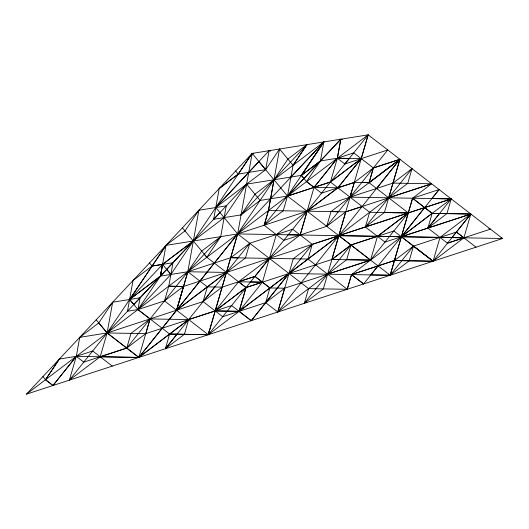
<?xml version="1.0" encoding="UTF-8"?>
<svg xmlns="http://www.w3.org/2000/svg" width="529" height="529" viewBox="0 0 529 529"><rect width="100%" height="100%" fill="white"/><g stroke="black" fill="none" stroke-linecap="round" stroke-linejoin="round"><path stroke-width="0.79" d="M127.482 311.231L137.943 309.564L164.479 300.895L208.281 334.712L26.45 394.178L137.943 309.564L160.432 276.118L162.548 264.381L224.131 217.604L246.613 184.138L301.385 175.383L320.448 160.935L340.788 139.226L342.408 139.411M112.3 366.108L92.694 350.991L76.302 356.354L52.979 385.502L45.494 379.729L59.38 359.052L76.308 356.348L138.829 357.432L169.63 334.044L208.281 334.712L169.637 334.044L137.957 309.564L133.777 304.525L160.426 276.118L166 245.383L79.727 337.343L76.302 356.354L69.372 380.146L100.186 356.764L126.715 348.089L145.779 333.634L215.177 310.907L203.063 301.57L107.136 332.959L79.727 337.343L26.45 394.178M69.372 380.146L107.109 332.966L166 245.383L129.592 299.52L112.664 302.211L107.116 332.972L100.186 356.764L138.829 357.432L188.674 319.595L150.064 318.921L131.02 333.376L126.729 348.082L83.787 362.127L76.295 356.354L52.979 385.502L45.494 379.723L42.915 376.615M127.502 311.244L133.017 280.496L152.061 266.054L173.003 262.701L168.777 286.196L164.479 300.895L183.51 286.46L199.916 281.097L187.808 271.747L160.419 276.118L129.618 299.493L133.784 304.532L129.618 299.5L162.568 264.381L193.349 240.993L252.128 153.39L165.947 245.363L237.68 233.924L138.856 357.439L107.109 332.966L96.192 319.774M150.057 318.908L137.95 309.571L140.066 297.82L129.618 299.493L160.446 276.125L162.548 264.381L152.101 266.054L149.482 262.939M220.705 236.615L226.253 205.854L198.871 210.231L187.815 271.747L176.58 310.252L226.412 272.422L249.748 243.267L292.696 229.222L312.295 244.345L451.224 198.897L446.939 213.617L427.915 228.065L384.967 242.11L365.354 226.981L369.645 212.268L330.42 182.022L361.228 158.647L368.171 134.829L502.55 238.5L208.307 334.725L226.438 272.409L225.837 273.916M176.567 310.252L237.607 233.924L287.888 159.084L306.932 144.629L241.065 214.906L213.67 219.277L219.218 188.516L238.248 174.074L235.669 170.953M208.247 334.692L237.607 233.924L392.974 183.1L431.618 183.768L345.761 211.858L326.717 226.313L283.782 240.364L264.176 225.242L283.213 210.78L287.498 196.067L293.046 165.312L279.55 149.006L265.664 169.69L258.912 161.543L215.799 207.527L265.657 169.697L269.082 150.686L215.806 207.533L237.627 233.904L308.579 288.629L347.229 289.297L351.507 274.584L451.224 198.904L449.663 198.362M241.065 214.906L254.952 194.229L323.86 141.924L320.435 160.935L287.498 196.054L264.169 225.235L268.454 210.529L273.996 179.767M264.169 225.235L268.454 210.529L279.55 149.006M241.072 214.906L260.109 200.451L287.498 196.067L330.427 182.029L337.357 158.231L340.788 139.226L287.512 196.067L137.95 309.558L170.893 274.452M222.729 316.712L215.237 310.94L238.553 281.759L300.181 234.995L314.041 187.392L337.35 158.231L340.788 139.226M394.588 259.752L394.865 258.192M208.882 332.338L209.246 330.704M210.231 326.81L210.608 325.203M215.627 309.32L215.25 310.926L239.108 311.35L265.651 302.661L284.681 288.219L370.551 260.129L408.282 212.949L390.171 275.245L370.829 274.921L378.037 265.908L394.436 260.526L413.486 246.097L456.408 232.046L463.9 237.825L490.429 229.156L488.875 228.621M216.216 306.919L216.592 305.312M350.648 194.732L351.011 193.125M176.6 310.252L183.517 286.46L168.777 286.196L183.517 286.454M222.716 316.712L239.108 311.35L246.031 287.538L269.373 258.397M307.104 211.19L300.181 234.995L237.64 233.924L226.425 272.428L188.655 319.582L215.184 310.907M362.16 206.495L345.761 211.858L331.901 259.461L246.031 287.538L215.237 310.926L239.115 311.35L251.235 320.68L288.986 273.506L407.733 183.358L412.018 168.645L392.974 183.1M288.232 234.79L463.9 237.825L433.092 261.214L393.874 230.968L350.952 244.993L346.667 259.719L277.765 312.017L265.644 302.661L269.942 287.955L288.953 273.486L390.151 275.259L401.372 236.754L432.18 213.352L470.823 214.014L463.9 237.825L447.501 243.188L427.895 228.059L451.224 198.904L388.689 197.813L431.618 183.775L412.58 198.223L408.295 212.936L369.083 182.69L373.362 167.964L399.884 159.295L388.689 197.813L350.039 197.145L323.345 288.88L304.301 303.335L308.579 288.629M451.951 237.614L470.83 214.027L427.895 228.059L432.18 213.352L470.83 214.033L433.086 261.214L394.442 260.539L351.507 274.584L347.229 289.29L308.017 259.051M182.406 227.801L193.316 240.993L107.149 332.946L138.836 357.425L150.064 318.921L145.779 333.634L107.136 332.959L98.778 322.888L112.664 302.211M138.836 357.439L176.593 310.252L187.808 271.754L201.708 251.077L220.752 236.622L206.865 257.299L246.045 287.545L262.43 282.188L276.29 234.585L337.919 187.802L361.228 158.647L353.742 152.868L337.357 158.231L344.842 164.01L387.77 149.952L326.717 226.313L331.002 211.6L399.898 159.302L384.411 212.526L365.367 226.974L412.018 168.645M188.674 319.595L184.396 334.302L165.352 348.75L169.63 334.044L188.674 319.595L165.352 348.75L177.017 334.176M207.355 286.877L222.101 287.128L203.063 301.57L207.355 286.877L199.889 281.104L451.224 198.891L449.657 198.527M502.543 238.5L500.989 237.971L502.55 238.5L338.844 235.643L239.121 311.33L246.045 287.545L238.553 281.759L254.952 276.416L368.171 134.842L252.168 153.397L238.275 174.067L265.657 169.697M277.745 311.998L293.251 258.8L312.302 244.345L308.017 259.051L230.704 257.722L187.815 271.747L126.729 348.082M253.801 153.595L252.168 153.397L237.64 233.917L323.86 141.924L301.391 175.39L306.542 181.606L314.028 187.385L337.919 187.802L354.298 182.432L350.013 197.132L368.151 134.842L337.357 158.231L361.234 158.64L337.899 187.795L307.124 211.197M361.247 158.614L373.368 167.971L354.337 182.426L369.083 182.677L373.368 167.971L399.884 159.302L376.569 188.469M327.623 274.174L370.545 260.136L377.488 236.324L408.276 212.949L377.481 236.331L350.952 244.993L331.908 259.461L339.287 259.594M394.449 260.533L433.079 261.214L413.493 246.091L409.201 260.797L390.171 275.245L287.498 196.067L252.161 153.39L253.741 153.747M198.864 210.231L184.985 230.915L165.947 245.363M361.234 158.64L330.433 182.029L287.498 196.054L323.854 141.917L290.924 177.056M45.494 379.723L59.387 359.052M162.548 264.381L170.88 274.452L193.363 240.993L206.859 257.299L204.287 254.184M303.977 178.498L301.398 175.383L323.88 141.931M314.028 187.385L337.363 158.231L320.435 160.935L306.542 181.612L287.498 196.054M203.063 301.57L214.721 287.002M239.121 311.336L262.424 282.169L238.553 281.778M312.302 244.345L251.235 320.68L231.629 305.57L215.23 310.933L246.045 287.538L208.314 334.731L269.909 287.948L254.952 276.416L222.16 287.121M361.704 182.551L369.083 182.684L399.884 159.282L277.771 312.017L284.695 288.219L269.942 287.955L254.952 276.416M304.301 303.335L350.945 245.006L331.901 259.461L370.551 260.129L338.844 235.643M378.037 265.908L351.507 274.584L363.621 283.934L439.103 189.547L412.58 198.223L401.366 236.734L433.092 261.214L440.009 237.409L470.823 214.027L401.372 236.754L424.668 207.586L432.153 213.366L412.574 198.223L424.694 207.573M427.915 228.065L439.553 213.485M344.842 164.01L349.299 158.435L337.357 158.231M439.103 189.547L431.895 198.56L451.224 198.897M413.493 246.091L390.171 275.245L388.941 274.187M160.432 276.118L219.965 212.565M213.67 219.277L246.613 184.138L260.109 200.451M220.752 236.622L187.815 271.747L207.13 272.091M219.218 188.522L238.242 174.074M79.727 337.343L98.771 322.888M301.398 175.383L320.435 160.935M337.363 158.231L306.549 181.606L321.526 193.171L354.298 182.432M176.541 310.239L245.469 257.973L249.748 243.267L230.704 257.716L238.09 257.848M369.077 182.69L399.904 159.302M447.501 243.188L463.9 237.825M268.454 210.529L345.761 211.858M207.09 272.091L226.405 272.422M331.002 211.6L338.381 211.732M369.645 212.268L408.295 212.936L384.411 212.526M346.667 259.719L370.551 260.129M250.495 281.977L262.43 282.188M269.089 150.686L270.683 151.049M456.415 232.052L476.014 247.175M351.501 274.584L363.621 283.934M166.714 269.406L170.88 274.452M306.932 144.629L293.046 165.312L306.932 144.629M341.073 234.671L339.585 235.319L341.06 234.691"/></g></svg>
